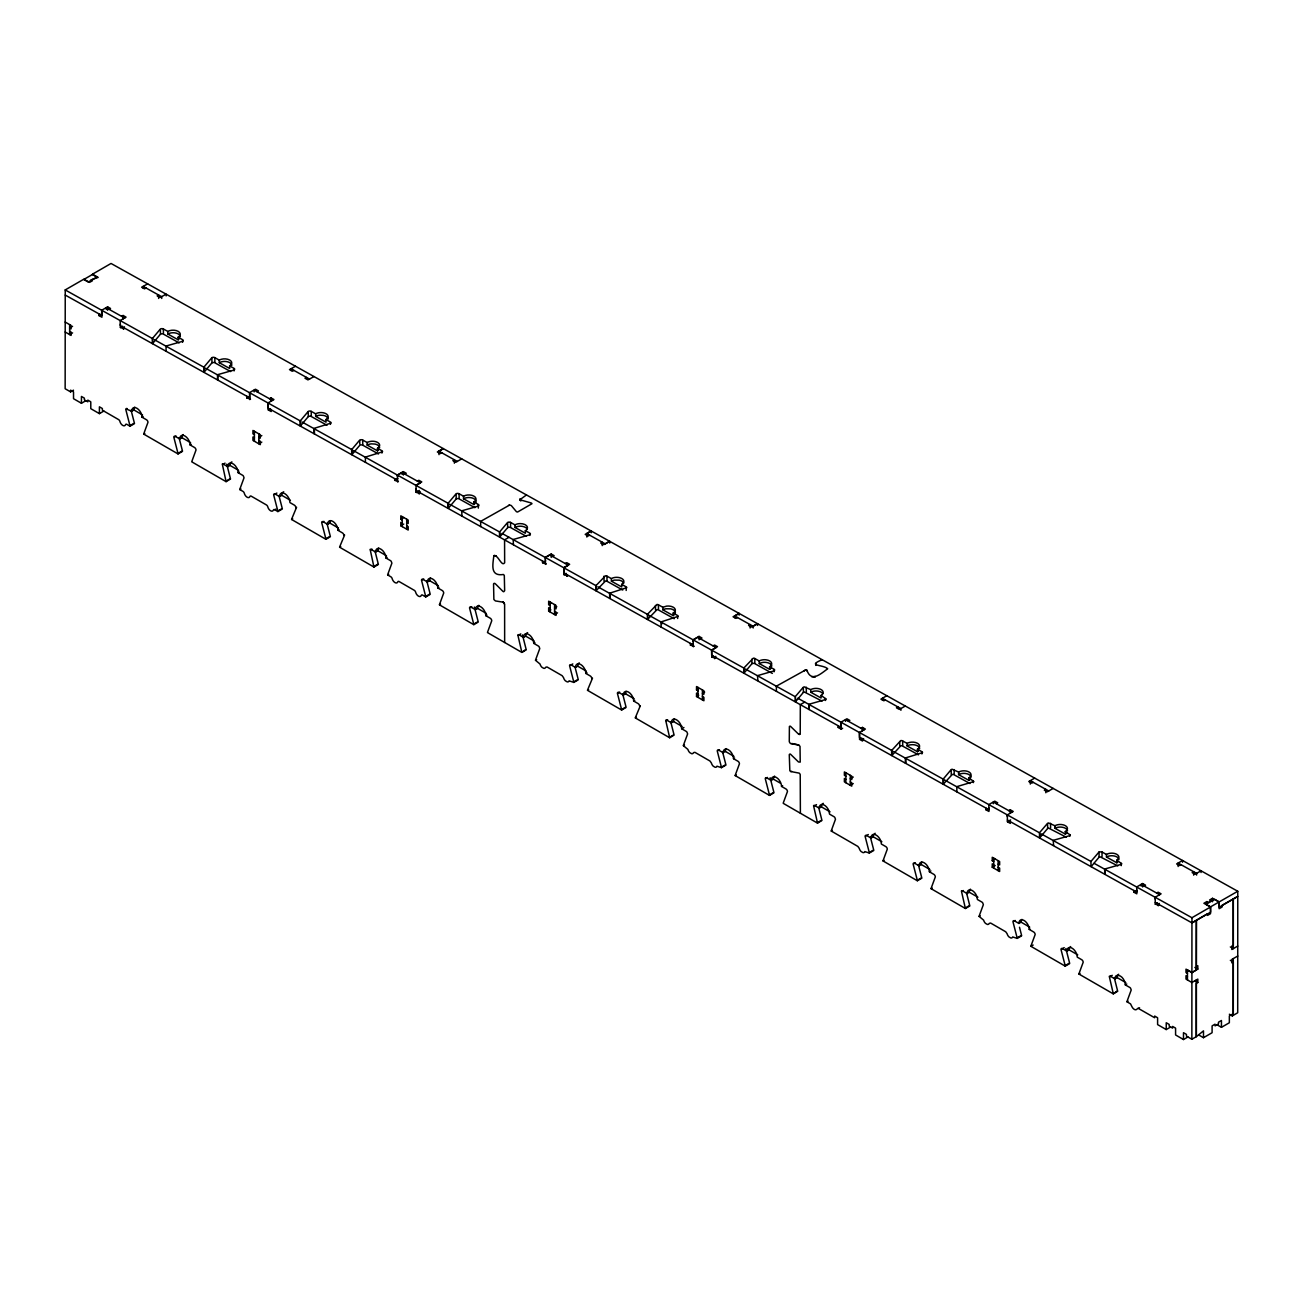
<?xml version="1.0" encoding="UTF-8"?>
<svg xmlns="http://www.w3.org/2000/svg" width="1303" height="1303" viewBox="0 0 1303 1303"><rect width="100%" height="100%" fill="white"/><g stroke="black" fill="none" stroke-linecap="round" stroke-linejoin="round"><path stroke-width="1.5" d="M109.077 309.348L110.543 308.485L107.595 306.84L101.683 310.261L101.748 315.424L65.231 295.081L65.15 388.75L70.574 391.877L73.522 390.167M1187.913 1036.976L1183.482 1039.533L1183.482 1032.693L1186.447 1034.403L1186.447 1036.113L1191.854 1039.24L1191.936 922.866L1207.539 913.696L1207.539 915.406L1210.503 913.696L1210.503 906.872L1237.769 891.268L1237.703 1012.773L1233.257 1015.346L1233.29 958.601M1196.317 979.937L1196.301 1036.683L1191.854 1039.24M1110.514 976.322L1114.945 978.895L1117.16 977.608L1117.371 976.077A7.248 4.186 60 0 1 1118.007 974.839A7.362 4.251 60 0 1 1118.691 974.269M519.066 634.87L523.497 637.428L523.855 635.441A7.346 4.251 60 0 1 525.842 633.779L526.77 633.763A7.313 4.218 60 0 1 533.008 639.659L533.855 643.405L538.286 645.979A2.117 1.222 60 0 1 539.1 646.711L539.768 648.536L535.598 659.872A2.085 1.205 60 0 0 535.533 660.328L540.045 664.058A4.186 2.411 60 0 0 541.967 667.299L543.709 668.309A4.186 2.411 60 0 0 545.631 667.283L547.016 666.957L562.13 675.671L563.531 677.609A4.186 2.411 60 0 0 565.437 680.85L567.18 681.86A4.186 2.411 60 0 0 569.102 680.834L573.825 682.414L578.255 679.857A2.101 1.205 60 0 0 578.19 679.335L575.063 667.234M670.768 721.992L674.107 735.071L669.677 737.759L665.686 720.298A2.052 1.189 60 0 1 666.908 720.233L671.354 722.807L671.729 720.803A7.346 4.251 60 0 1 673.7 719.158L674.628 719.142A7.313 4.218 60 0 1 680.866 725.022L681.713 728.784L686.144 731.341A2.117 1.222 60 0 1 686.958 732.091L687.626 733.898L683.456 745.235A2.085 1.205 60 0 0 683.407 745.691L687.919 749.437A4.186 2.411 60 0 0 689.824 752.662L691.567 753.671A4.186 2.411 60 0 0 693.489 752.645L694.89 752.32L709.988 761.033L711.389 762.988A4.186 2.411 60 0 0 713.295 766.213L715.054 767.223A4.186 2.411 60 0 0 716.959 766.197L721.471 767.662L725.918 765.105A2.101 1.205 60 0 0 725.852 764.584L722.514 751.668M870.371 837.031L873.71 849.947A2.101 1.205 60 0 1 873.776 850.468L869.329 853.042A2.101 1.205 60 0 0 869.28 852.504L865.111 836.363A2.101 1.205 60 0 1 866.593 835.516L871.023 838.073L871.381 836.086A7.297 4.218 60 0 1 876.186 835.093A7.297 4.218 60 0 1 880.991 841.624L881.382 844.051L885.812 846.608A2.101 1.205 60 0 1 887.294 849.181L883.125 860.501A2.085 1.205 60 0 0 883.059 860.957L917.361 880.763L921.807 878.206A2.101 1.205 60 0 0 921.742 877.685L918.403 864.769M917.361 880.763A2.101 1.205 60 0 0 917.312 880.242L913.142 864.101A2.101 1.205 60 0 1 914.625 863.237L919.055 865.811L919.413 863.824A7.297 4.218 60 0 1 924.218 862.814A7.297 4.218 60 0 1 929.006 869.345L929.397 871.788L933.844 874.346A2.101 1.205 60 0 1 935.326 876.903L931.156 888.239A2.085 1.205 60 0 0 931.091 888.695L965.393 908.5L969.839 905.943L966.5 892.734M1019.5 927.247L1021.568 935.326A2.101 1.205 60 0 1 1021.633 935.847L1017.203 938.404A2.101 1.205 60 0 0 1017.138 937.883L1012.968 921.742A2.101 1.205 60 0 1 1014.451 920.879L1018.881 923.436L1019.255 921.449A7.297 4.218 60 0 1 1024.044 920.455A7.297 4.218 60 0 1 1028.849 927.003M1065.854 948.519L1069.6 963.047A2.101 1.205 60 0 1 1069.665 963.568L1065.235 966.142A2.101 1.205 60 0 0 1065.17 965.604L1061 949.464A2.101 1.205 60 0 1 1062.482 948.617L1066.913 951.174L1067.287 949.187A7.297 4.218 60 0 1 1072.076 948.177A7.297 4.218 60 0 1 1076.881 954.724L1077.272 957.151L1081.702 959.708A2.101 1.205 60 0 1 1083.184 962.265L1079.014 973.602A2.085 1.205 60 0 0 1078.949 974.058L1113.267 993.847L1117.697 991.29L1114.358 978.081M504.652 642.493L504.619 604.364L503.088 602.165L495.417 600.927L493.87 599.51L493.56 584.037A2.101 1.205 60 0 1 495.417 583.858L502.763 591.22A2.085 1.205 60 0 0 503.772 591.741L504.652 590.699L504.31 575.584A2.085 1.205 60 0 0 503.43 574.493C489.944 576.626 492.795 564.704 493.87 555.615C498.121 554.426 501.655 567.228 504.652 562.798L504.57 539.865L509.017 537.308M800.384 813.235L800.221 774.65A2.085 1.205 60 0 0 799.162 773.119L790.807 771.539A2.085 1.205 60 0 1 789.83 770.643L789.276 754.763A2.101 1.205 60 0 1 790.465 754.16L798.478 761.962L800.221 762.108L800.026 746.326L798.478 744.893L791.149 743.785A2.101 1.205 60 0 1 789.276 741.456L789.39 726.569A2.085 1.205 60 0 1 790.465 726.276L798.478 734.078L800.221 734.208L800.319 704.646L804.749 702.089M822.177 659.709C806.182 666.305 823.17 664.367 827.698 668.781C821.02 673.488 811.46 682.967 806.915 670.312A2.134 1.205 -0.9 0 0 805.645 669.937L776.344 686.176L776.425 691.339M296.579 507.274L291.677 519.034A2.069 1.205 60 0 0 291.611 519.49L325.913 539.295L330.359 536.738A2.085 1.205 60 0 0 330.294 536.217L326.955 523.301M344.611 535.012L339.708 546.771A2.069 1.205 60 0 0 339.643 547.227L373.945 567.033L378.391 564.46L375.052 551.25M373.945 567.033L370.15 549.394A2.101 1.205 60 0 1 371.192 549.508L375.639 552.065A7.313 4.218 60 0 1 376.486 549.28A7.346 4.251 60 0 1 377.984 548.416A7.313 4.218 60 0 1 385.607 555.615L385.981 558.042L390.428 560.599A2.101 1.205 60 0 1 391.226 561.349L391.894 563.157L387.74 574.493A2.069 1.205 60 0 0 387.675 574.949L390.786 576.757A2.101 1.205 60 0 1 391.975 578.125L392.187 578.695A4.186 2.411 60 0 0 394.972 582.571A4.186 2.411 60 0 0 397.757 581.904L397.969 581.578A2.101 1.205 60 0 1 399.158 581.578L414.273 590.308A2.101 1.205 60 0 1 415.445 591.676L415.657 592.246A4.186 2.411 60 0 0 418.442 596.122A4.186 2.411 60 0 0 421.244 595.471L421.439 595.129A2.101 1.205 60 0 1 422.628 595.129L425.755 596.937L430.185 594.38A2.085 1.205 60 0 0 430.12 593.842L426.798 580.926M592.507 678.13L587.604 689.89A2.085 1.205 60 0 0 587.539 690.346L621.645 710.037L626.075 707.464A2.101 1.205 60 0 0 626.01 706.943L622.687 694.027M640.327 705.737L635.424 717.497A2.085 1.205 60 0 0 635.375 717.953L669.677 737.759M818.642 807.355L821.965 820.45L817.535 823.138L813.544 805.661A2.052 1.189 60 0 1 814.766 805.596L819.229 808.169A7.329 4.235 60 0 1 821.574 804.521L822.486 804.505A7.329 4.235 60 0 1 828.741 810.401L829.571 814.147L834.001 816.704A2.117 1.222 60 0 1 834.816 817.453L835.484 819.261L831.33 830.597A2.085 1.205 60 0 0 831.265 831.053L857.846 846.413L859.247 848.351A4.186 2.411 60 0 0 861.169 851.576L862.912 852.585A4.186 2.411 60 0 0 864.817 851.576L869.329 853.042M965.393 908.5L961.419 891.04A2.052 1.189 60 0 1 962.624 890.975L967.087 893.532A7.329 4.235 60 0 1 969.432 889.884L970.36 889.868A7.329 4.235 60 0 1 976.598 895.764L977.429 899.51L981.876 902.067A2.117 1.222 60 0 1 982.69 902.816L983.358 904.64L979.188 915.976A2.085 1.205 60 0 0 979.123 916.416L983.635 920.162A4.186 2.411 60 0 0 985.557 923.404L987.299 924.397A4.186 2.411 60 0 0 989.205 923.387L990.606 923.045L1005.721 931.775L1007.105 933.714A4.186 2.411 60 0 0 1009.027 936.955L1010.77 937.948A4.186 2.411 60 0 0 1012.692 936.938L1017.203 938.404M1114.945 978.895A7.346 4.235 60 0 1 1116.476 975.556C1121.476 974.253 1125.108 980.524 1125.303 984.873L1129.734 987.43A2.117 1.222 60 0 1 1130.548 988.179L1131.216 989.987L1127.046 1001.323A2.101 1.205 60 0 0 1126.981 1001.779L1130.548 1003.913L1131.916 1006.665A4.186 2.427 60 0 0 1136.656 1009.402L1138.024 1008.229L1154.653 1017.757L1154.653 1016.047L1157.601 1017.757L1157.601 1024.598L1166.234 1029.565L1170.664 1027.008M921.856 862.114L921.644 862.537A7.297 4.218 60 0 0 921.27 864.524L919.055 865.811M803.886 670.931L804.7 670.638M726.227 748.639L725.95 749.013A7.362 4.251 60 0 0 725.38 751.424L723.165 752.711L718.719 750.153A2.101 1.205 60 0 0 717.253 751L721.406 767.141A2.101 1.205 60 0 1 721.471 767.662M1021.943 919.381L1021.471 920.179A7.297 4.218 60 0 0 1021.112 922.166L1018.881 923.436M526.461 494.945L519.881 499.749L530.875 502.877A2.085 1.189 -0.9 0 1 531.95 503.724L517.633 511.998A2.101 1.189 -0.9 0 1 516.363 511.623L511.46 505.759A2.085 1.189 -0.9 0 0 509.44 505.157L480.628 521.395L480.693 526.575M815.776 663.455L815.841 665.41M520.044 498.691L519.881 499.749M160.399 329.643L160.481 334.154L152.744 343.357A2.101 1.189 -0.8 0 1 152.386 343.634L152.304 338.471A2.101 1.189 -0.9 0 0 152.663 338.194L160.399 328.991A2.101 1.189 -0.9 0 1 163.347 328.959L167.794 331.434A7.329 4.153 -0.8 0 1 178.136 331.337A7.329 4.153 -0.8 0 1 178.136 337.2L178.169 339.79L167.826 334.024L167.794 331.434M211.884 358.325L211.949 362.837L204.213 372.039A2.101 1.189 -0.8 0 1 203.854 372.316L203.773 367.153A2.101 1.189 -0.8 0 0 204.148 366.86L211.868 357.673A2.085 1.189 -0.9 0 1 213.35 357.315L213.773 357.331A2.117 1.205 -0.9 0 1 214.832 357.641L219.262 360.117A7.297 4.137 -0.9 0 1 229.605 360.019A7.346 4.17 -0.9 0 1 231.608 362.12A7.297 4.137 -0.9 0 1 229.605 365.882L229.654 368.472L219.295 362.706L219.262 360.117M308.306 414.615L308.339 416.553L300.602 425.739A2.101 1.189 -0.8 0 1 300.244 426.016L300.162 420.853A2.101 1.189 -0.8 0 0 300.521 420.576L308.257 411.39A2.101 1.189 -0.9 0 1 311.205 411.357L315.652 413.817A7.346 4.17 -0.9 0 1 320.831 412.562A7.281 4.121 -0.9 0 1 323.665 412.872A7.346 4.17 -0.9 0 1 328.014 415.836A7.281 4.121 -0.9 0 1 327.998 417.449L325.994 419.582L326.043 422.172L315.684 416.406L315.652 413.817M362.69 445.186A2.036 1.156 -0.8 0 0 359.807 445.235L352.071 454.421A2.101 1.189 -0.9 0 1 351.712 454.698L351.631 449.535A2.101 1.189 -0.9 0 0 351.989 449.258L359.726 440.056A2.101 1.189 -0.9 0 1 362.69 440.039L367.12 442.499L367.169 445.089L377.512 450.854A7.329 4.153 -0.9 0 0 378.293 450.317M456.131 494.407L456.197 498.935L448.46 508.121A2.101 1.189 -0.9 0 1 448.102 508.398L448.02 503.235A2.101 1.189 -0.9 0 0 448.379 502.958L456.115 493.772A2.101 1.189 -0.9 0 1 459.079 493.739L463.51 496.215A7.329 4.153 -0.8 0 1 473.852 496.101A7.329 4.153 -0.8 0 1 473.869 501.981L473.901 504.554L463.542 498.788L463.51 496.215M507.6 523.089L507.665 527.617L499.929 536.803A2.101 1.189 -0.9 0 1 499.57 537.08L499.489 531.917A2.101 1.189 -0.8 0 0 499.863 531.64L507.6 522.454A2.101 1.189 -0.9 0 1 510.564 522.422L514.978 524.897A7.346 4.17 -0.9 0 1 520.141 523.611A7.329 4.153 -0.9 0 1 527.34 528.513A7.346 4.17 -0.9 0 1 525.337 530.663L525.37 533.236L515.027 527.471L514.978 524.897M622.736 590.047L607.019 581.285A2.085 1.189 -0.8 0 0 605.537 580.959L595.96 590.796L595.878 585.617A2.101 1.189 -0.6 0 0 596.253 585.34L605.455 575.796A2.085 1.189 -0.8 0 1 606.937 576.121L611.368 578.597A7.329 4.153 -0.9 0 1 616.547 577.327L617.98 577.392A7.313 4.153 -0.9 0 1 623.551 580.21A7.313 4.153 -0.9 0 1 621.71 584.363L621.759 586.953L611.416 581.187L611.368 578.597M674.221 618.73L658.487 609.967A2.085 1.189 -0.9 0 0 657.005 609.641L647.803 619.186A2.101 1.189 -0.9 0 1 647.428 619.462L647.363 614.299A2.101 1.189 -0.8 0 0 647.721 614.022L656.94 604.478A2.085 1.189 -0.8 0 1 658.406 604.804L662.852 607.279L666.599 606.107A7.313 4.153 -0.9 0 1 675.198 609.283L675.345 610.081A7.329 4.153 -0.9 0 1 673.195 613.045L673.228 615.619L662.885 609.853L662.852 607.279M772.353 673.407L754.877 663.683A2.069 1.173 -0.9 0 0 753.834 663.374A2.085 1.189 -0.9 0 0 751.912 663.716L744.192 672.902A2.101 1.189 -0.9 0 1 743.818 673.179L743.752 668.016A2.101 1.189 -0.9 0 0 744.111 667.739L753.313 658.178A2.085 1.173 -0.9 0 1 754.795 658.52L759.242 660.979A7.313 4.153 -0.9 0 1 764.405 659.709L765.838 659.774A7.313 4.153 -0.9 0 1 771.588 664.595A7.346 4.17 -0.9 0 1 769.584 666.745L769.617 669.335L759.274 663.569L759.242 660.979M822.079 701.112L804.44 692.056A2.117 1.205 -0.9 0 0 803.397 692.382L795.661 701.584A2.085 1.189 -0.9 0 1 795.302 701.861L795.221 696.698L803.316 687.218A2.117 1.205 -0.9 0 1 804.374 686.893L810.71 689.662A7.346 4.17 -0.9 0 1 814.456 688.489A7.281 4.121 -0.9 0 1 817.307 688.456A7.313 4.137 -0.9 0 1 822.877 691.274A7.313 4.137 -0.9 0 1 821.053 695.427L821.102 698.017L810.743 692.251L810.71 689.662M918.468 754.828L902.083 745.821A2.069 1.173 -0.9 0 0 900.829 745.756L892.05 755.284A2.085 1.189 -0.8 0 1 891.675 755.561L891.61 750.398A2.085 1.189 -0.8 0 0 891.969 750.121L900.748 740.593A2.069 1.173 -0.9 0 1 902.018 740.658L907.1 743.361A7.313 4.137 -0.9 0 1 917.442 743.264A7.297 4.137 -0.9 0 1 919.022 747.775A7.346 4.17 -0.9 0 1 917.442 749.144L917.475 751.717L907.132 745.951L907.1 743.361M969.937 783.51L953.568 774.503A2.069 1.173 -0.9 0 0 952.314 774.438L943.519 783.966A2.085 1.189 -0.8 0 1 943.16 784.243L943.079 779.08A2.085 1.189 -0.8 0 0 943.437 778.803L951.174 769.601A2.117 1.205 -0.9 0 1 952.232 769.275L958.568 772.044L958.601 774.634L968.96 780.399A7.362 4.17 -0.9 0 0 970.36 779.275M1066.326 837.21L1048.687 828.154A2.117 1.205 -0.9 0 0 1047.645 828.48L1039.908 837.666A2.085 1.189 -0.9 0 1 1039.55 837.943L1039.468 832.78L1047.563 823.317A2.117 1.205 -0.9 0 1 1048.622 822.975L1054.958 825.76A7.346 4.17 -0.9 0 1 1058.704 824.587A7.281 4.121 -0.9 0 1 1061.554 824.555A7.313 4.153 -0.9 0 1 1067.124 827.356A7.313 4.153 -0.9 0 1 1065.3 831.526M1117.795 865.892L1100.172 856.82A2.117 1.205 -0.9 0 0 1099.113 857.162L1091.377 866.348A2.085 1.189 -0.8 0 1 1091.018 866.625L1090.937 861.462L1099.032 851.999L1101.703 851.836L1106.426 854.442A7.346 4.17 -0.9 0 1 1110.172 853.27A7.313 4.137 -0.9 0 1 1113.055 853.237A7.264 4.121 -0.9 0 1 1116.785 854.328A7.313 4.137 -0.9 0 1 1116.769 860.208L1116.818 862.781L1106.475 857.016L1106.426 854.442M774.568 776.067L773.982 776.751A7.362 4.251 60 0 0 773.412 779.161L771.197 780.432L766.75 777.875A2.101 1.205 60 0 0 765.284 778.738L769.438 794.879A2.101 1.205 60 0 1 769.503 795.4L773.933 792.843A2.101 1.205 60 0 0 773.884 792.322L770.138 777.777M579.232 662.836L578.304 663.764A7.362 4.251 60 0 0 577.718 666.175L575.503 667.462L571.072 664.905A2.101 1.205 60 0 0 569.59 665.752L573.76 681.892A2.101 1.205 60 0 1 573.825 682.414M1070.643 946.548L1069.502 947.9A7.297 4.218 60 0 0 1069.128 949.887L1066.913 951.174M795.221 696.698L745.349 668.993M1039.468 832.78L944.545 779.976M65.28 295.097L65.199 289.934L83.815 279.2L89.549 282.393L92.513 280.682L91.031 279.868L98.181 277.409L92.432 274.216L111.032 263.467L1237.769 891.268M72.577 326.304L69.613 328.014L71.095 328.877L71.095 325.457L65.183 322.053M147.662 283.875L141.604 287.214L144.552 288.859L146.034 287.996M98.947 313.86L98.979 315.587L101.439 314.153M72.593 332.868L69.629 334.578L69.629 324.61M121.635 316.352L123.117 315.489L126.065 317.134L120.153 320.554L120.413 327.525L124.111 328.747M120.413 327.525L122.629 326.239M124.453 326.809L123.362 329.17M70.574 391.877L70.574 390.167L73.522 391.877L73.522 398.702L81.438 403.262L85.868 400.705M81.438 403.262L81.438 396.438L84.386 398.148L84.386 399.842L87.822 401.829L87.822 400.119L90.787 401.829L90.787 408.67L99.403 413.637L103.833 411.08M126.538 409.109L131.717 411.243L133.932 409.956A7.362 4.251 60 0 1 134.502 407.546A7.297 4.218 60 0 1 134.779 407.171M131.717 411.243A7.313 4.218 60 0 1 136.88 408.246A7.313 4.218 60 0 1 142.06 417.221L143.167 416.569M131.066 410.201L134.404 423.117A2.085 1.205 60 0 1 134.453 423.638L130.023 426.195A2.085 1.205 60 0 0 129.958 425.674L133.655 423.54M179.097 437.922L182.436 450.838A2.085 1.205 60 0 1 182.485 451.375L178.055 453.933L143.753 434.127L144.861 433.492M120.348 324.089L120.381 325.799L249.622 397.806L249.541 392.643L255.453 389.222L258.417 390.884L256.935 391.731M295.52 366.257L289.461 369.596L292.426 371.241L293.892 370.394M174.569 436.831L176.052 435.984M246.804 396.242L246.837 397.969L249.296 396.552M178.055 453.933A2.085 1.205 60 0 0 177.99 453.411L173.836 437.254A2.101 1.205 60 0 1 175.319 436.407L179.749 438.964L181.964 437.694A7.362 4.251 60 0 1 182.534 435.283A7.297 4.218 60 0 1 183.12 434.583M246.837 397.969L250.534 399.19M269.493 398.734L270.975 397.887L273.939 399.532L268.011 402.936L268.092 408.116L397.48 480.204L397.399 475.025L403.311 471.621L406.275 473.266L404.793 474.113M306.466 377.398L304.983 378.245L307.948 379.89L314.007 376.567M179.749 438.964A7.313 4.218 60 0 1 184.912 435.984A7.313 4.218 60 0 1 190.091 444.942L191.199 444.307M177.99 453.411L181.687 451.278M268.174 403.018L268.271 409.908L270.487 408.637M261.805 435.56L258.857 437.271L260.323 438.134L260.323 434.713L252.929 430.446L252.929 433.85L254.411 434.713M222.601 464.568L225.061 463.135M261.805 442.108L258.857 443.818L258.857 433.85M226.738 464.161L230.517 478.967L226.087 481.654L222.292 464.031A2.101 1.205 60 0 1 223.334 464.145L227.781 466.702L229.996 465.415A7.297 4.218 60 0 1 231.901 461.897M227.781 466.702A7.313 4.218 60 0 1 228.611 463.917A7.346 4.251 60 0 1 230.11 463.054A7.313 4.218 60 0 1 237.749 470.253L238.123 472.68L239.231 472.028M226.022 481.133L229.719 478.999M275.878 509.115L274.77 509.766A2.101 1.205 60 0 0 273.581 509.766L273.369 510.092A4.186 2.411 60 0 1 270.584 510.76A4.186 2.411 60 0 1 267.799 506.883L267.587 506.313A2.101 1.205 60 0 0 266.398 504.929L251.3 496.215A2.101 1.205 60 0 0 250.111 496.215L249.899 496.541A4.186 2.411 60 0 1 247.114 497.209A4.186 2.411 60 0 1 244.329 493.332L244.117 492.762A2.101 1.205 60 0 0 242.928 491.378L239.817 489.586L240.925 488.951M274.396 494.472L276.871 493.055M278.923 495.563L282.262 508.479A2.085 1.205 60 0 1 282.328 509.001L277.881 511.574A2.085 1.205 60 0 0 277.832 511.037L273.663 494.896A2.101 1.205 60 0 1 275.145 494.049L279.575 496.606L281.79 495.319A7.362 4.251 60 0 1 282.376 492.909A7.297 4.218 60 0 1 283.712 491.785M277.832 511.037L281.529 508.903M291.611 519.49L292.719 518.855M443.232 448.574L437.319 451.978L440.284 453.623L441.766 452.776M419.827 493.528L416.129 492.306L416.032 485.416L420.462 482.843L401.992 472.549L397.545 475.106L397.578 476.833M438.997 454.649L438.948 451.213L443.395 448.655M394.679 478.641L394.695 480.351L397.904 478.51M322.427 522.194L323.91 521.347M394.695 480.351L398.392 481.573M325.913 539.295A2.085 1.205 60 0 0 325.848 538.774L321.694 522.633A2.101 1.205 60 0 1 323.177 521.77L327.607 524.343L329.822 523.057A7.362 4.251 60 0 1 330.408 520.646M417.351 481.116L418.833 480.27L421.797 481.915L415.885 485.335M327.607 524.327A7.313 4.218 60 0 1 332.786 521.347A7.313 4.218 60 0 1 337.949 530.305L339.057 529.669M461.718 458.868L455.806 462.272L452.841 460.627L454.324 459.78L454.372 463.216M325.848 538.774L329.545 536.641M416.129 492.306L419.338 490.449M420.169 491.589L419.094 493.951M339.643 547.227L340.751 546.576M406.715 522.633L408.197 523.497L408.197 520.076L400.803 515.809L400.803 519.229L403.751 517.519M402.269 523.203L400.803 522.356L400.803 525.777L403.751 524.067M370.459 549.931L371.941 549.084M375.639 552.065L377.854 550.778A7.297 4.218 60 0 1 378.701 548.009M385.981 558.042L387.089 557.407M373.88 566.496L377.577 564.362M387.675 574.949L388.783 574.314M422.27 579.835L423.736 578.988M425.755 596.937A2.085 1.205 60 0 0 425.69 596.416L421.52 580.258A2.101 1.205 60 0 1 423.003 579.412L427.433 581.969L429.648 580.698A7.362 4.251 60 0 1 430.234 578.288A7.297 4.218 60 0 1 430.495 577.913M427.433 581.969A7.313 4.218 60 0 1 432.612 578.988A7.313 4.218 60 0 1 437.792 587.946L438.899 587.311M425.69 596.416L429.387 594.282M495.971 555.648L495.417 555.974A2.085 1.205 60 0 0 494.407 555.453M474.406 607.051L478.152 621.58A2.085 1.205 60 0 1 478.217 622.101L473.787 624.658L439.469 604.853L440.593 604.217M552.651 556.511L554.133 555.648L551.169 554.003L545.257 557.423L545.338 562.587L415.95 490.498M591.106 530.956L585.177 534.377L588.142 536.022L589.624 535.158M586.871 537.048L586.806 533.595L591.253 531.038L591.269 532.764M542.537 561.023L542.553 562.749L545.762 560.893M470.285 607.573L471.767 606.709M542.553 562.749L546.25 563.971M473.787 624.658A2.085 1.205 60 0 0 473.722 624.137L469.552 607.996A2.101 1.205 60 0 1 471.034 607.149L475.465 609.706L477.68 608.42A7.362 4.251 60 0 1 478.266 606.009A7.297 4.218 60 0 1 478.836 605.325M565.225 563.499L566.707 562.652L569.655 564.297L563.743 567.717L563.824 572.88L693.196 644.969L693.115 639.806L699.043 636.385L701.991 638.03L700.509 638.893M503.316 601.725L502.763 602.035A2.085 1.205 60 0 1 503.772 602.703M609.576 541.25L603.664 544.67L600.716 543.025L602.181 542.162L602.23 545.615M475.465 609.706A7.313 4.218 60 0 1 480.644 606.709A7.313 4.218 60 0 1 485.824 615.684L486.931 615.032M473.722 624.137L477.419 622.003M545.436 559.231L545.42 557.505L549.85 554.931L568.336 565.241L563.89 567.799L563.987 574.688L566.219 573.401M563.987 574.688L567.685 575.91M556.788 606.726L554.573 608.012L556.055 608.859L556.055 605.439L548.661 601.172L548.661 604.592L550.876 603.305M550.143 608.582L548.661 607.719L548.661 611.14L550.876 609.853M518.317 635.294L520.793 633.877M557.537 612.85L554.573 614.56L554.573 604.592M523.497 637.428L525.712 636.157A7.297 4.218 60 0 1 526.298 633.747A7.346 4.251 60 0 1 526.868 633.063A7.297 4.218 60 0 1 527.617 632.623M533.855 643.405L534.963 642.77M522.47 634.903L526.249 649.839L521.819 652.396L525.451 649.741M535.533 660.328L536.641 659.676M570.323 665.328L572.799 663.911M575.503 667.462A7.313 4.218 60 0 1 580.682 664.465A7.313 4.218 60 0 1 585.861 673.439L586.969 672.788M573.76 681.892L577.457 679.759M587.539 690.346L588.647 689.71M739.143 615.146L739.11 613.42L733.052 616.759L736 618.404L737.482 617.541M734.697 617.703L734.68 615.977L739.11 613.42M690.395 643.405L690.427 645.132L692.887 643.698M690.427 645.132L694.124 646.353M618.159 692.935L619.642 692.088M621.645 710.037A2.101 1.205 60 0 0 621.58 709.5L617.41 693.359A2.101 1.205 60 0 1 618.892 692.512L623.323 695.069L625.554 693.799A7.362 4.251 60 0 1 626.124 691.372M713.083 645.897L714.565 645.034L717.513 646.679L711.601 650.099L711.78 657.021L715.477 658.243M757.434 623.632L751.522 627.052L748.573 625.407L750.039 624.544L750.105 627.997M734.68 615.977L753.15 626.287L757.597 623.73L757.613 625.44M623.339 695.069A7.313 4.218 60 0 1 628.502 692.072A7.313 4.218 60 0 1 633.681 701.047L634.789 700.411M711.78 657.021L713.262 656.175M621.58 709.5L625.277 707.366M715.819 656.321L714.744 658.683M635.375 717.953L636.483 717.318M704.662 692.088L702.431 693.375L703.913 694.222L703.913 690.818L696.519 686.551L696.519 689.955L698.734 688.684M698.001 693.945L696.519 693.082L696.519 696.502L698.734 695.232M666.191 720.673L667.657 719.81M671.354 722.807L673.586 721.52A7.297 4.218 60 0 1 674.156 719.109A7.346 4.251 60 0 1 674.417 718.735M681.713 728.784L683.928 727.497M669.612 737.237L673.309 735.104M683.407 745.691L684.515 745.039M717.986 750.577L719.468 749.714M723.165 752.711A7.313 4.218 60 0 1 728.328 749.714A7.313 4.218 60 0 1 733.508 758.688L734.615 758.037M721.406 767.141L725.103 765.008M799.032 733.752L799.488 734.599M769.503 795.4L735.201 775.594L736.309 774.959M791.703 743.459L798.82 745.007M886.822 695.721L880.909 699.141L883.857 700.786L885.34 699.939M848.383 721.276L849.849 720.429L846.901 718.784L840.989 722.188L841.168 729.126L842.65 728.263M838.187 725.755L838.204 727.465L838.953 727.041M766.017 778.298L767.5 777.451M860.941 728.279L862.423 727.416L865.371 729.077L859.459 732.481L859.573 739.371L862.521 741.016L863.612 738.654M897.914 706.943L896.431 707.79L899.379 709.435L905.308 706.031M791.703 771.343L790.807 771.539M859.573 739.371L861.788 738.084M771.197 780.448A7.313 4.218 60 0 1 776.36 777.451A7.313 4.218 60 0 1 781.539 786.409L782.647 785.774M769.438 794.879L773.135 792.745M853.253 777.044L850.305 778.738L851.771 779.601L851.771 776.181L844.377 771.913L844.377 775.334L845.859 776.181M814.049 806.036L816.509 804.619M853.253 783.575L850.305 785.286L850.305 775.334M819.229 808.169L821.444 806.883A7.297 4.218 60 0 1 821.802 804.896A7.329 4.235 60 0 1 822.6 803.788A7.297 4.218 60 0 1 823.349 803.365M817.47 822.6L821.167 820.467M831.265 831.053L832.373 830.418M865.843 835.94L868.319 834.523M871.023 838.073L873.238 836.803A7.297 4.218 60 0 1 873.613 834.8L875.16 833.269M869.28 852.504L872.977 850.37M883.059 860.957L884.167 860.322M1034.696 778.119L1028.767 781.523L1031.732 783.168L1033.198 782.321M985.964 808.088L985.996 809.814L988.456 808.397M996.241 803.658L997.723 802.811L994.759 801.166L988.847 804.57L988.944 811.46L985.996 809.814M913.875 863.677L915.357 862.814M1008.799 810.661L1010.281 809.814L1013.245 811.46L1007.317 814.88L1007.431 821.77L1010.379 823.415L1010.362 821.688M1053.166 788.413L1047.254 791.817L1044.289 790.172L1045.772 789.325L1045.82 792.761M1007.431 821.77L1010.639 819.913M929.397 871.788L930.879 870.925M917.312 880.242L921.009 878.108M931.091 888.695L932.199 888.06M998.163 864.117L999.645 864.964L999.645 861.544L992.251 857.276L992.251 860.697L995.199 858.986M993.733 864.687L992.251 863.824L992.251 867.244L995.199 865.534M961.907 891.399L963.389 890.552M967.087 893.532L969.302 892.262A7.297 4.218 60 0 1 969.66 890.258A7.329 4.235 60 0 1 970.458 889.151M965.328 907.979L969.025 905.846M979.123 916.416L980.231 915.781M1013.718 921.302L1015.184 920.455M1028.881 927.003L1029.24 929.414L1029.973 928.99M1017.138 937.883L1020.835 935.749M1065.235 966.142L1030.934 946.336L1033.149 945.05M1144.099 886.056L1145.581 885.193L1142.617 883.548L1136.705 886.968L1136.802 893.842L1133.854 892.197L1133.822 890.486M1133.854 892.197L1137.063 890.356M1181.055 864.703L1179.59 865.567L1176.625 863.922L1182.554 860.501L1182.57 862.228M1156.657 893.044L1158.139 892.197L1161.103 893.842L1155.191 897.262L1155.289 904.152L1158.986 905.373M1061.75 949.04L1064.209 947.623M1155.289 904.152L1157.504 902.865M1159.328 903.435L1158.253 905.797M1065.17 965.604L1068.867 963.471M1078.949 974.058L1080.073 973.422M1210.503 906.872L1206.057 904.315L1214.689 899.331L1219.119 901.888L1219.119 908.728L1222.084 907.018L1222.084 905.308L1237.769 896.399L1219.25 907.181L1219.168 902.018L1212.523 898.304L1209.559 900.015L1211.041 900.845L1208.321 902.409L1206.855 901.578L1203.891 903.288L1210.536 906.986L1210.617 912.165L1192.017 922.899L1155.256 902.425M1094.162 863.352L1191.936 917.735L1210.536 906.986M1109.765 976.761L1112.241 975.328M1125.303 984.873L1126.769 984.009M1113.267 993.847L1116.899 991.192M1126.981 1001.779L1128.089 1001.144M1187.456 979.937L1187.456 969.986L1191.887 972.543L1196.333 969.986L1196.382 920.293L1196.333 966.565L1197.815 965.718L1197.815 969.123L1191.887 972.543L1185.991 969.139L1185.991 972.543L1187.456 973.406M1237.736 946.076L1231.824 949.496L1231.824 946.076L1233.29 945.229L1233.29 898.826L1233.306 948.649L1230.341 946.939M1138.464 1008.408L1139.571 1007.773M1237.736 956.044L1231.824 959.448L1231.824 962.868L1233.29 962.021L1233.29 1015.363L1232.312 1015.933L1229.348 1014.223M1187.456 976.533L1185.991 975.686L1185.991 979.09L1191.887 982.511L1197.815 979.09L1197.815 982.511L1196.333 983.358L1196.333 1036.699L1203.483 1030.868L1203.483 1037.693L1199.037 1035.136M1203.483 1037.693L1212.099 1032.725L1212.099 1025.884L1215.064 1024.174L1215.064 1025.884L1218.484 1023.914L1218.484 1022.203L1221.448 1020.493L1221.448 1027.318L1217.002 1024.761M1221.448 1027.318L1229.348 1022.757L1229.348 1015.933L1232.312 1014.223L1232.312 1015.933M461.93 515.988L461.751 510.89A2.085 1.189 -0.8 0 1 462.223 510.678L478.299 506.118A2.101 1.189 -0.9 0 0 478.299 504.44L473.869 501.981M513.415 544.67L513.219 539.572A2.069 1.173 -0.9 0 1 513.708 539.361L529.767 534.8A2.085 1.189 -0.9 0 0 529.767 533.122L525.337 530.663M1053.622 845.435L1053.199 840.435A2.052 1.173 -0.8 0 1 1053.671 840.223L1069.747 835.663A2.117 1.205 -0.9 0 0 1070.317 835.06L1065.3 831.526L1065.349 834.099L1054.99 828.333L1054.958 825.76M757.906 680.655L757.466 675.654L774.015 670.898A2.085 1.189 -0.9 0 0 774.585 669.807A2.069 1.173 -0.8 0 0 774.015 669.221L769.584 666.745M610.097 593.06L610.179 598.224A2.069 1.173 -0.9 0 0 609.69 598.435L609.609 593.272A2.069 1.173 -0.9 0 1 610.097 593.06L626.776 587.669A2.085 1.189 -0.8 0 0 626.401 587.001L621.726 584.363M661.158 627.118L661.077 621.954A2.069 1.173 -0.9 0 1 661.566 621.743L678.244 616.352A2.085 1.173 -0.8 0 0 677.625 615.521L673.195 613.045M508.528 505.336L509.44 505.157M805.173 669.921L806.117 670.003A2.101 1.189 -0.9 0 1 807.192 670.524L807.192 671.175M813.349 676.778L811.818 676.827M309.577 379.124L291.09 368.83L291.123 370.541M438.948 451.213L457.288 461.425M586.806 533.595L605.292 543.888L609.723 541.331L609.755 543.058M1048.736 790.97L1030.25 780.676L1030.298 784.113M178.136 337.2L182.567 339.676A2.101 1.189 -0.9 0 1 182.567 341.353L166.507 345.898A2.085 1.189 -0.9 0 0 166.018 346.109L166.1 351.273M229.605 365.882L234.051 368.358A2.101 1.189 -0.9 0 1 234.051 370.036L217.976 374.58A2.085 1.189 -0.9 0 0 217.503 374.792L217.568 379.955L218.008 375.867M325.994 419.582L330.441 422.058A2.117 1.205 -0.9 0 1 330.881 422.416A2.052 1.173 -0.8 0 1 330.995 423.133L314.365 428.28A2.085 1.189 -0.8 0 0 313.893 428.492L313.958 433.671A2.085 1.189 -0.9 0 1 314.446 433.459L314.398 429.583M367.185 442.531A7.281 4.121 -0.9 0 1 370.932 441.342A7.281 4.137 -0.9 0 1 375.101 441.522A7.346 4.17 -0.9 0 1 377.479 442.401A7.346 4.17 -0.9 0 1 379.482 444.486A7.281 4.121 -0.9 0 1 379.482 446.131A7.346 4.17 -0.9 0 1 377.479 448.265L381.909 450.74A2.117 1.205 -0.9 0 1 382.349 451.099A2.052 1.173 -0.8 0 1 382.479 451.815L365.85 456.962A2.085 1.189 -1 0 0 365.361 457.174L365.443 462.337M821.053 695.427L826.053 698.978A2.117 1.205 -0.9 0 1 825.483 699.581L809.424 704.125A2.052 1.156 -0.9 0 0 808.951 704.337L809.016 709.5L809.44 705.412M917.442 749.127L922.312 751.961A2.069 1.173 -0.8 0 1 922.443 752.678L905.813 757.841A2.052 1.173 -0.9 0 0 905.341 758.037L905.406 763.216A2.052 1.173 -0.8 0 1 905.894 763.004L905.829 759.128M958.633 772.076A7.281 4.121 -0.8 0 1 967.836 771.457A7.281 4.121 -0.8 0 1 970.507 776.458A7.346 4.17 -0.9 0 1 968.911 777.81L973.797 781.588L957.298 786.507A2.052 1.173 -0.9 0 0 956.809 786.719L956.891 791.898M1116.785 860.208L1121.785 863.742A2.117 1.205 -0.9 0 1 1121.215 864.345L1105.156 868.906A2.052 1.173 -0.9 0 0 1104.667 869.117L1104.749 874.28A2.052 1.173 -0.9 0 1 1105.221 874.069L1105.172 870.192M179.162 342.901L163.429 334.138A2.101 1.189 -0.9 0 0 160.464 334.154M230.631 371.567L214.897 362.82A2.101 1.189 -0.9 0 0 211.949 362.837M327.02 425.283L311.287 416.52A2.036 1.156 -0.8 0 0 308.339 416.553M362.771 445.203L378.489 453.965M474.878 507.665L459.161 498.902A2.101 1.189 -0.9 0 0 456.197 498.935M526.347 536.347L510.629 527.585A2.101 1.189 -0.9 0 0 507.665 527.617M124.746 318.079L106.26 307.785L106.292 309.495M272.604 400.461L254.118 390.167L254.15 391.894M863.905 729.924L845.5 719.679L845.517 721.39M1011.763 812.306L993.277 802.013L993.309 803.739M1159.621 894.705L1141.151 884.395L1141.167 886.121M65.199 289.934L152.304 338.471M154.226 339.627L203.773 367.153M205.385 368.13L300.162 420.853M302.101 422.025L351.631 449.535M353.243 450.512L448.02 503.235M449.682 504.245L499.489 531.917M502.03 533.416L595.878 585.617M597.816 586.79L647.363 614.299M648.975 615.293L743.752 668.016M797.762 698.196L891.61 750.398M893.386 751.473L943.079 779.08M1041.244 833.871L1090.937 861.462M841.054 727.351L711.682 655.262L711.682 650.148L716.113 647.575L697.708 637.33L693.277 639.887L693.294 641.613M1007.398 820.043L1136.786 892.132L1136.753 890.405M98.979 315.587L101.927 317.232L101.829 310.342M268.271 409.908L271.219 411.553L271.203 409.842M838.204 727.465L841.168 729.126M1230.341 960.311L1233.29 962.021M1194.851 967.429L1197.815 969.123M400.803 519.229L402.269 520.076M548.661 604.592L550.143 605.439M696.519 689.955L698.001 690.818M992.251 860.697L993.733 861.544M69.613 331.141L71.095 332.004L71.095 335.425L65.183 332.004M254.411 437.841L252.929 436.994L252.929 440.398L260.323 444.665L260.323 441.261L258.857 440.398M406.715 525.777L408.197 526.624L408.197 530.044L400.803 525.777M554.573 611.14L556.055 611.987L556.055 615.407L548.661 611.14M702.431 696.502L703.913 697.366L703.913 700.77L696.519 696.502M845.859 779.308L844.377 778.461L844.377 781.881L851.771 786.149L851.771 782.728L850.305 781.881M998.163 867.244L999.645 868.091L999.645 871.512L992.251 867.244M1194.851 980.801L1197.815 982.511M133.932 409.956L142.548 414.94M181.964 437.694L190.58 442.662M229.996 465.415L238.612 470.399M281.79 495.319L290.422 500.303M329.822 523.057L338.454 528.041M377.854 550.778L386.486 555.762M429.648 580.698L438.28 585.666M477.68 608.42L486.312 613.404M525.712 636.157L534.344 641.141M577.718 666.175L586.35 671.159M625.554 693.799L634.17 698.766M673.586 721.52L682.202 726.504M725.38 751.424L734.012 756.408M773.412 779.161L780.318 783.136M821.444 806.883L830.06 811.867M873.238 836.803L881.87 841.771M921.27 864.524L929.902 869.508M969.302 892.262L977.934 897.23M1021.112 922.166L1029.728 927.15M1069.128 949.887L1077.76 954.871M1117.16 977.608L1125.792 982.592M142.06 417.221L146.506 419.778A2.085 1.205 60 0 1 147.972 422.319L143.819 433.671A2.069 1.205 60 0 0 143.753 434.127M190.091 444.942L194.522 447.499A2.085 1.205 60 0 1 196.004 450.056L191.85 461.409A2.069 1.205 60 0 0 191.785 461.848L226.087 481.654M238.123 472.68L242.553 475.237A2.101 1.205 60 0 1 243.368 475.986L244.036 477.794L239.866 489.13A2.069 1.205 60 0 0 239.817 489.586M337.949 530.305L342.396 532.878A2.085 1.205 60 0 1 343.862 535.419M437.792 587.946L442.222 590.503A2.085 1.205 60 0 1 443.704 593.06L439.534 604.413A2.069 1.205 60 0 0 439.469 604.853M485.824 615.684L490.254 618.241A2.085 1.205 60 0 1 491.736 620.782L487.566 632.134A2.069 1.205 60 0 0 487.501 632.59L521.819 652.396M585.861 673.439L590.292 675.996A2.101 1.205 60 0 1 591.774 678.554M633.681 701.047L638.112 703.604A2.101 1.205 60 0 1 639.594 706.177M733.508 758.688L737.954 761.245A2.101 1.205 60 0 1 739.436 763.802L735.267 775.138A2.085 1.205 60 0 0 735.201 775.594M781.539 786.409L785.986 788.983A2.101 1.205 60 0 1 787.452 791.54L783.298 802.876A2.085 1.205 60 0 0 783.233 803.332L817.535 823.138M1029.24 929.414L1033.67 931.987A2.101 1.205 60 0 1 1035.152 934.544L1030.982 945.88A2.085 1.205 60 0 0 1030.934 946.336M1183.482 1039.533L1175.583 1034.957L1175.583 1028.132L1172.619 1026.422L1172.619 1028.132L1169.182 1026.145L1169.182 1024.451L1166.234 1022.741L1166.234 1029.565M130.023 426.195L126.912 424.403A2.101 1.205 60 0 0 125.723 424.403L125.511 424.729A4.186 2.411 60 0 1 122.726 425.397A4.186 2.411 60 0 1 119.941 421.504L119.729 420.934A2.101 1.205 60 0 0 118.54 419.566L102.367 410.217L102.367 408.523L99.403 406.813L99.403 413.637M274.77 509.766L277.881 511.574M520.109 499.994L520.842 500.987M504.066 603.061L504.505 603.924M1113.202 993.326L1109.276 976.387A2.052 1.189 60 0 1 1110.498 976.322M521.77 652.005L517.828 634.936A2.052 1.189 60 0 1 519.05 634.87M129.958 425.674L125.805 409.533A2.101 1.205 60 0 1 127.287 408.686M379.645 447.727L379.157 446.392A7.329 4.153 -0.9 0 0 375.003 444.062L371.436 443.867A7.329 4.153 -0.9 0 0 367.169 445.089M1118.951 859.654L1118.463 858.319A7.313 4.153 -0.9 0 0 1113.153 855.827A7.362 4.186 -0.9 0 0 1109.553 855.941A7.362 4.17 -0.9 0 0 1106.475 857.016M1193.678 875.16L1193.629 871.707L1192.147 872.57L1195.112 874.215L1201.024 870.795L1201.057 872.521M1155.191 897.262L1155.207 898.989M1007.317 814.88L1007.349 816.59M988.896 808.023L988.928 809.733L859.54 737.645L859.459 732.481M862.423 727.416L862.472 730.869M841.086 723.947L841.119 725.673M693.359 645.05L693.375 646.777M545.485 562.668L545.517 564.394M416.08 488.853L416.113 490.579M401.992 472.549L402.008 474.276M397.627 480.286L397.659 481.996M249.687 392.724L249.785 399.614M107.595 306.84L107.644 310.293M1212.523 898.304L1212.572 901.757M1206.855 901.578L1206.904 905.031M1196.626 875.079L1196.594 873.368L1178.107 863.058L1178.173 866.511M1191.936 917.735L1192.017 922.899M1142.617 883.548L1142.666 886.985M1121.231 863.319L1121.231 865.648M1101.996 851.967L1102.061 856.478M1099.032 851.999L1099.113 857.162M1069.747 834.637L1069.747 836.314M1050.527 823.284L1050.593 827.812M1047.579 823.952L1047.645 828.48M1039.843 833.79L1039.892 836.379M1010.281 809.814L1010.33 813.251M973.357 780.937L973.357 782.614M968.911 777.81L968.96 780.399M954.138 769.584L954.203 774.096M951.19 770.252L951.255 774.78M943.437 778.803L943.502 782.68M921.889 752.254L921.889 753.932M902.653 740.902L902.718 745.414M900.894 710.314L900.878 708.588L882.392 698.294L882.424 700.004M899.705 741.57L899.787 746.098M891.969 750.121L892.018 753.997M825.499 698.555L825.532 700.477M815.141 677.071L815.141 676.42A2.069 1.173 -0.9 0 1 813.838 676.778M806.28 687.186L806.345 691.714M803.332 687.87L803.397 692.382M795.596 697.708L795.644 700.281M774.031 669.872L774.047 671.811M754.795 658.52L754.86 663.032M753.15 626.287L753.183 627.997M751.847 659.188L751.912 663.699M744.111 667.739L744.16 671.599M699.043 636.385L699.092 639.838M677.658 616.808L677.641 618.485M661.566 621.743L661.615 624.332M658.406 604.804L658.471 609.332M655.458 605.488L655.523 609.999M647.721 614.022L647.77 617.899M626.173 587.474L626.189 590.454M606.937 576.121L607.003 580.649M603.973 576.154L604.055 581.317M596.253 585.34L596.285 587.93M551.169 554.003L551.234 557.44M529.784 533.774L529.784 535.452M510.548 522.422L510.613 526.933M499.88 532.927L499.912 535.517M478.299 505.092L478.348 508.105M459.079 493.739L459.145 498.251M448.379 502.958L448.444 506.834M403.311 471.621L403.36 475.058M381.926 451.392L381.926 453.069M377.479 448.265L377.512 450.854M362.69 440.039L362.755 444.551M359.742 440.707L359.791 443.932M351.989 449.258L352.054 453.135M330.441 422.709L330.441 424.387M311.222 411.357L311.287 415.869M308.274 412.025L308.29 413.963M300.521 420.576L300.602 425.739M270.975 397.887L271.024 401.324M234.051 368.993L234.084 370.932M214.832 357.641L214.897 362.169M204.131 366.86L204.196 370.736M182.583 340.327L182.615 342.249M166.165 295.895L166.149 294.169L160.074 297.507L157.126 295.862L158.608 294.999L158.657 298.452M163.347 328.959L163.429 333.487M161.735 298.452L161.702 296.742L143.232 286.432L143.249 288.158M152.663 338.194L152.728 342.054M123.117 315.489L123.166 318.942M566.919 574.607L566.952 576.333M998.163 860.697L998.163 870.648M993.733 858.14L993.733 868.091M845.859 772.76L845.859 782.728M702.431 689.955L702.431 699.923M698.001 687.398L698.001 697.366M550.143 602.035L550.143 611.987M406.715 519.229L406.715 529.181M402.269 516.672L402.269 526.624M254.411 431.293L254.411 441.261M295.83 507.698A2.085 1.205 60 0 0 294.364 505.141L289.934 502.583A7.313 4.218 60 0 0 284.754 493.609A7.313 4.218 60 0 0 279.575 496.606M1117.599 862.26A7.264 4.121 -0.8 0 1 1116.818 862.781M1066.75 832.975A7.362 4.17 -0.9 0 1 1065.349 834.099M1067.483 830.972A7.362 4.17 -0.9 0 0 1067.336 830.288A7.313 4.137 -0.9 0 0 1061.668 827.144A7.362 4.186 -0.9 0 0 1058.085 827.258A7.362 4.17 -0.9 0 0 1054.99 828.333M958.601 774.634A7.281 4.137 -0.9 0 1 962.884 773.412A7.264 4.121 -0.9 0 1 965.279 773.445A7.281 4.137 -0.9 0 1 971.028 777.256M918.257 751.179A7.362 4.17 -0.9 0 1 917.475 751.717M907.083 745.919A7.362 4.17 -0.9 0 1 910.162 744.844L912.605 744.681A7.329 4.153 -0.9 0 1 919.12 747.254A7.264 4.121 -0.8 0 1 919.625 748.59M810.743 692.251A7.362 4.17 -0.9 0 1 817.437 691.046A7.313 4.153 -0.9 0 1 822.73 693.554M759.274 663.569A7.248 4.121 -0.9 0 1 767.06 662.559A7.313 4.153 -0.9 0 1 771.604 665.524A7.346 4.17 -0.9 0 1 771.751 666.208M771.018 668.211A7.346 4.17 -0.9 0 1 769.617 669.335M662.885 609.853A7.346 4.17 -0.9 0 1 665.98 608.778L670.719 608.843A7.313 4.153 -0.9 0 1 675.329 613.192M674.009 615.097A7.346 4.17 -0.9 0 1 673.228 615.619M611.416 581.187A7.346 4.17 -0.9 0 1 614.495 580.112L619.251 580.161A7.313 4.153 -0.9 0 1 623.746 583.141M515.027 527.471A7.346 4.17 -0.9 0 1 518.105 526.396A7.346 4.17 -0.9 0 1 522.861 526.461A7.313 4.153 -0.9 0 1 527.357 529.425M315.684 416.406A7.329 4.153 -0.9 0 1 319.952 415.185L323.519 415.396A7.329 4.153 -0.9 0 1 328.193 419.045M219.295 362.706A7.313 4.153 -0.9 0 1 225.973 361.501L227.129 361.697A7.329 4.153 -0.9 0 1 231.299 364.009L231.641 364.661A7.313 4.153 -0.9 0 1 231.787 365.345M178.951 339.252A7.313 4.153 -0.9 0 1 178.169 339.79M167.826 334.024A7.313 4.153 -0.9 0 1 174.504 332.819L175.661 333.014A7.329 4.153 -0.9 0 1 179.814 335.327L180.156 335.979A7.313 4.153 -0.9 0 1 180.319 336.663M474.683 504.033A7.313 4.153 -0.9 0 1 473.901 504.554M475.986 502.111A7.313 4.153 -0.9 0 0 475.888 500.759L475.546 500.091A7.329 4.153 -0.9 0 0 471.377 497.779L470.22 497.599A7.313 4.153 -0.9 0 0 463.542 498.788M92.432 274.493L83.799 279.477L88.229 282.034L96.862 277.05L92.432 274.493"/></g></svg>
